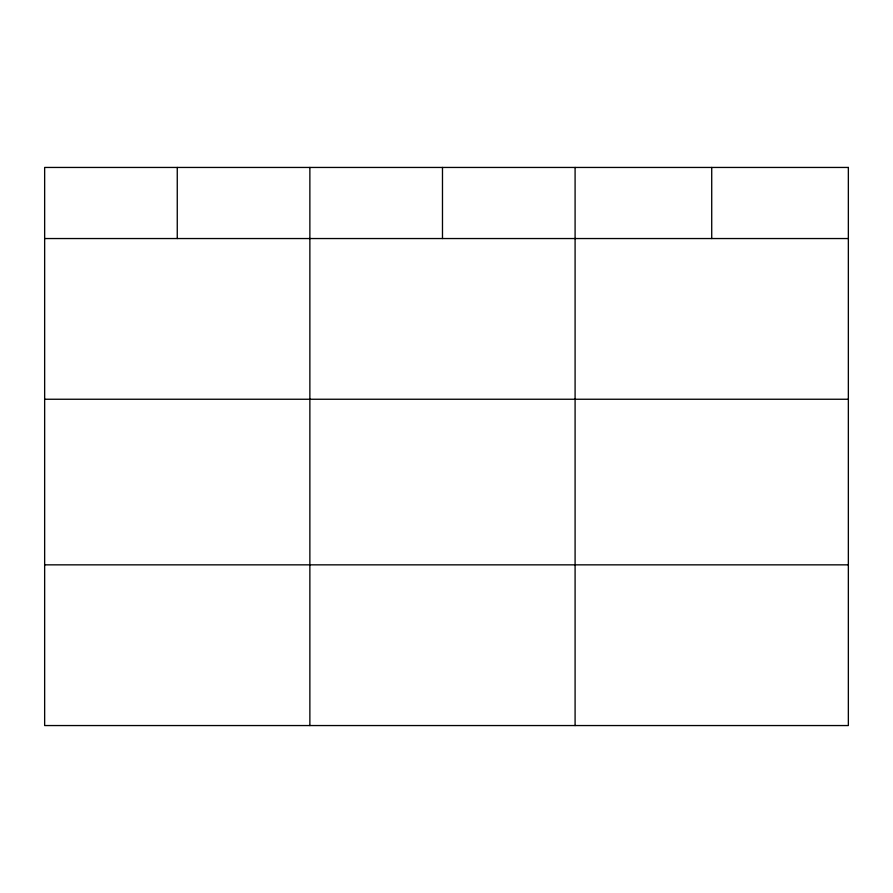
<?xml version="1.0" encoding="UTF-8"?>
<svg xmlns="http://www.w3.org/2000/svg" width="893" height="893" viewBox="0 0 893 893"><rect width="100%" height="100%" fill="white"/><g stroke="black" fill="none" stroke-linecap="round" stroke-linejoin="round"><path stroke-width="1.34" d="M44.65 238.543L848.35 238.543M44.65 399.249L848.35 399.249M44.65 564.845L848.35 564.845M711.721 167.449L711.721 238.543M575.092 167.449L575.092 725.551M442.481 167.449L442.481 238.543M309.871 167.449L309.871 725.551M177.261 167.449L177.261 238.543M848.35 167.449L44.65 167.449L44.65 725.551L848.35 725.551L848.35 167.449"/></g></svg>
